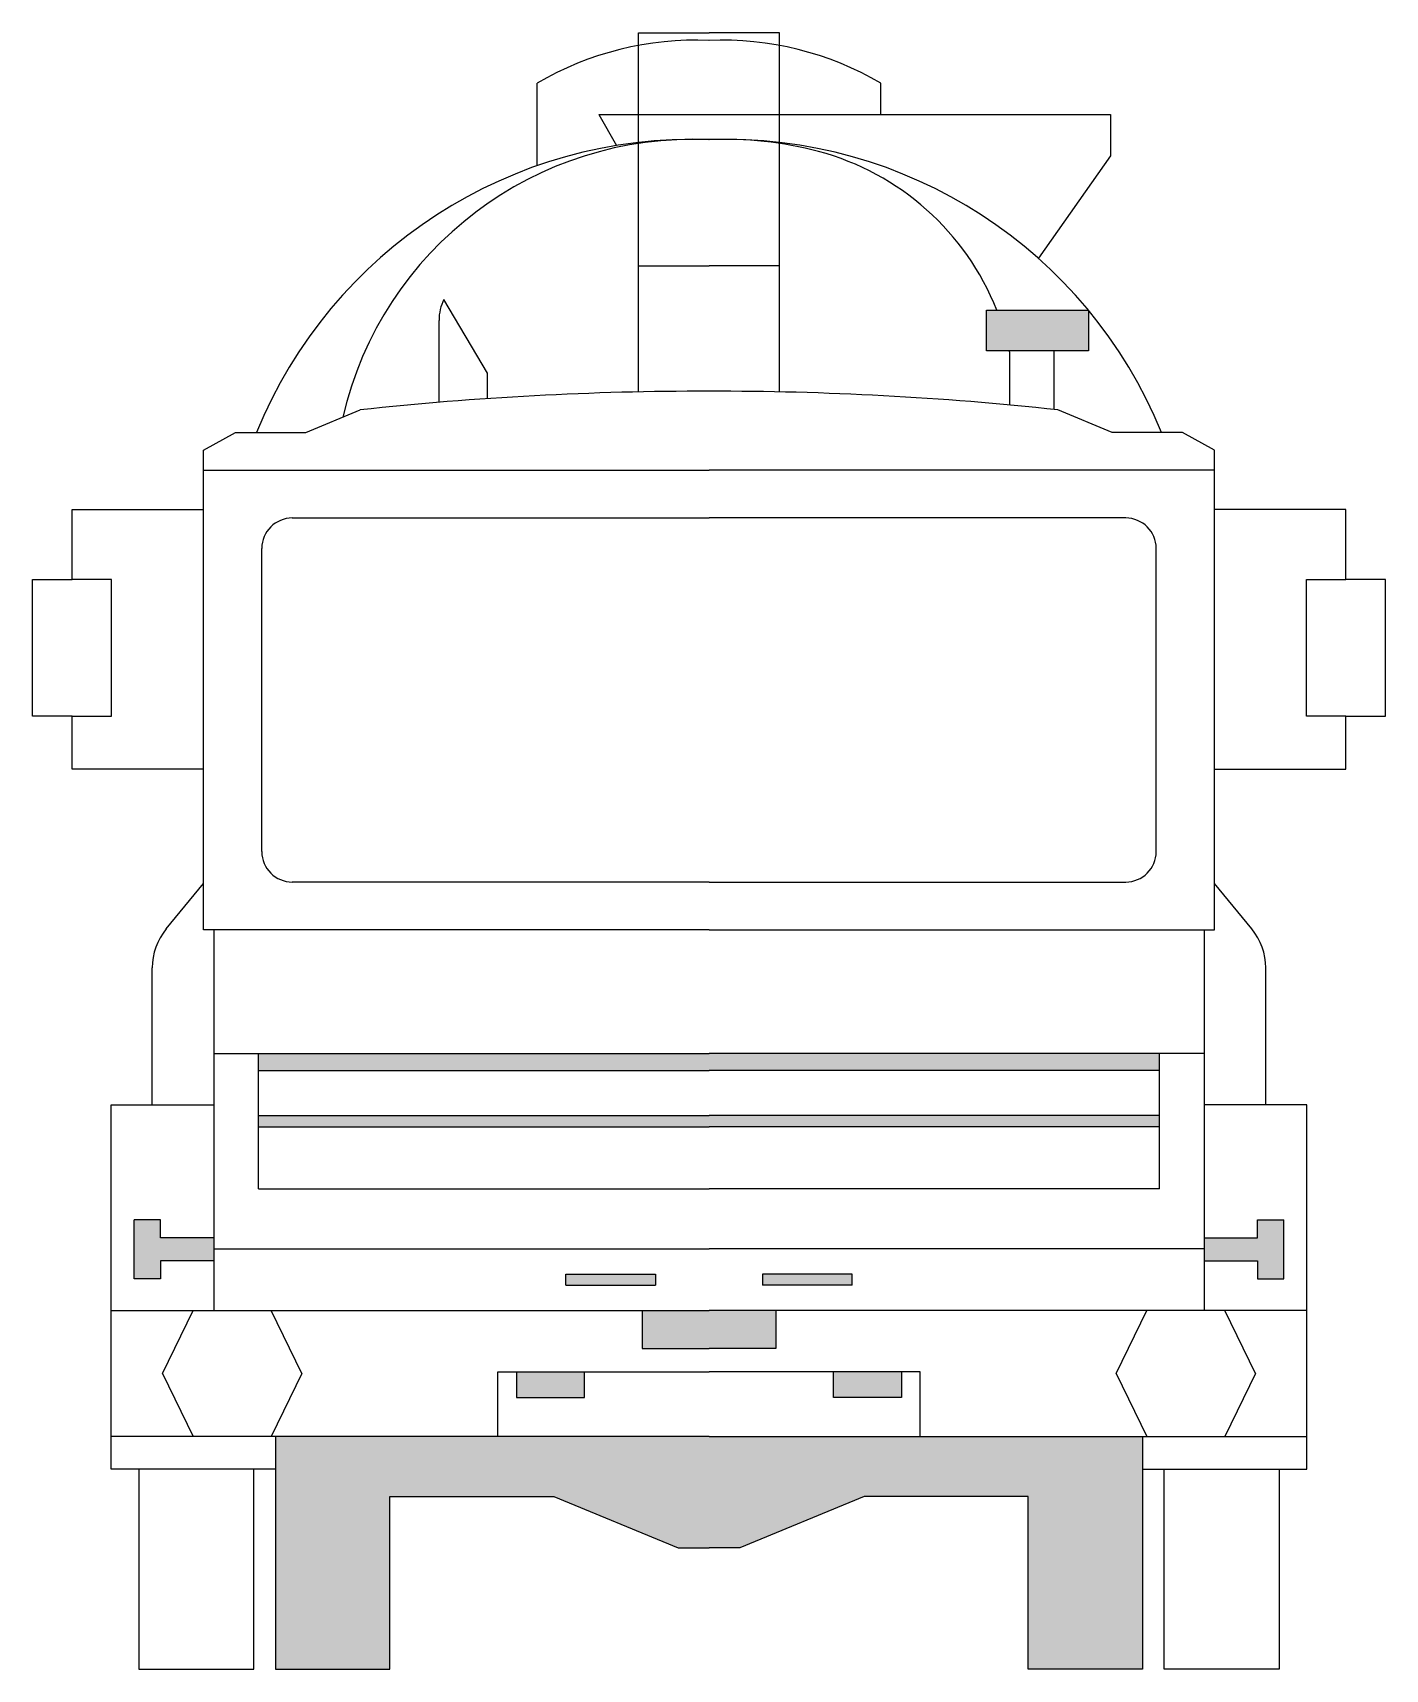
# Model space of a CAD drawing. Extents: x -52 to 52, y 0 to 125.
import ezdxf

# ---------------------------------------------------------------- set-up
doc = ezdxf.new("R2010")
doc.units = 0
doc.layers.add('LAYER01', color=7, linetype='CONTINUOUS')

msp = doc.modelspace()

# ---------------------------------------------------------------- linework, layer by layer
at = {"layer": 'LAYER01', "color": 7, "linetype": 'CONTINUOUS'}
for p, q in [((-5.41, 97.79), (-5.41, 125.29)), ((-5.41, 125.29), (0, 125.29)), ((5.41, 125.29), (0, 125.29)), ((5.41, 97.79), (5.41, 125.29)), ((-13.15, 115.12), (-13.15, 121.42)), ((13.15, 119.03), (13.15, 121.42)), ((-8.43, 119.03), (30.73, 119.03)), ((-8.43, 119.03), (-7.08, 116.67)), ((30.73, 119.03), (30.73, 115.87)), ((30.73, 115.87), (25.23, 108.02)), ((-5.41, 107.45), (0, 107.45)), ((5.41, 107.45), (0, 107.45)), ((-16.96, 99.23), (-20.3, 104.88)), ((-20.66, 97), (-20.66, 103.27)), ((23.02, 96.79), (23.02, 100.81)), ((26.43, 96.45), (26.43, 100.95)), ((-16.96, 97.28), (-16.96, 99.23)), ((-30.87, 94.69), (-26.7, 96.42)), ((30.87, 94.69), (26.7, 96.42)), ((-38.69, 93.33), (-36.24, 94.69)), ((-36.24, 94.69), (-30.87, 94.69)), ((36.24, 94.69), (30.87, 94.69)), ((38.69, 93.33), (36.24, 94.69)), ((-38.69, 91.8), (-38.69, 93.33)), ((38.69, 91.8), (38.69, 93.33)), ((-38.69, 56.61), (-38.69, 91.8)), ((-38.69, 91.8), (0, 91.8)), ((38.69, 91.8), (0, 91.8)), ((38.69, 56.61), (38.69, 91.8)), ((-48.76, 83.43), (-48.76, 88.79)), ((-48.76, 88.79), (-38.69, 88.79)), ((-31.91, 88.14), (0, 88.14)), ((31.91, 88.14), (0, 88.14)), ((48.76, 88.79), (38.69, 88.79)), ((48.76, 83.43), (48.76, 88.79)), ((-34.24, 62.6), (-34.24, 85.81)), ((34.24, 62.6), (34.24, 85.81)), ((-51.78, 83.43), (-48.76, 83.43)), ((-51.78, 72.96), (-51.78, 83.43)), ((-45.75, 83.43), (-48.76, 83.43)), ((-45.75, 72.96), (-45.75, 83.43)), ((45.75, 83.43), (48.76, 83.43)), ((45.75, 72.96), (45.75, 83.43)), ((51.78, 83.43), (48.76, 83.43)), ((51.78, 72.96), (51.78, 83.43)), ((-48.76, 72.96), (-51.78, 72.96)), ((-48.76, 68.91), (-48.76, 72.96)), ((-48.76, 72.96), (-45.75, 72.96)), ((48.76, 72.96), (45.75, 72.96)), ((48.76, 68.91), (48.76, 72.96)), ((48.76, 72.96), (51.78, 72.96)), ((-38.69, 68.91), (-48.76, 68.91)), ((38.69, 68.91), (48.76, 68.91)), ((-41.56, 56.68), (-38.69, 60.15)), ((0, 60.27), (-31.91, 60.27)), ((0, 60.27), (31.91, 60.27)), ((41.56, 56.68), (38.69, 60.15)), ((0, 56.61), (-38.69, 56.61)), ((-37.9, 56.61), (-37.9, 27.46)), ((0, 56.61), (38.69, 56.61)), ((37.9, 56.61), (37.9, 27.46)), ((-42.63, 43.2), (-42.63, 53.69)), ((42.63, 43.2), (42.63, 53.69)), ((-37.9, 47.15), (0, 47.15)), ((-34.48, 36.78), (-34.48, 47.15)), ((37.9, 47.15), (0, 47.15)), ((34.48, 36.78), (34.48, 47.15)), ((-34.48, 45.85), (0, 45.85)), ((34.48, 45.85), (0, 45.85)), ((-45.77, 15.32), (-45.77, 43.2)), ((-45.77, 43.2), (-37.9, 43.2)), ((45.77, 43.2), (37.9, 43.2)), ((45.77, 15.32), (45.77, 43.2)), ((-34.48, 36.78), (0, 36.78)), ((34.48, 36.78), (0, 36.78)), ((-44.01, 29.89), (-44.01, 34.41)), ((-42, 34.41), (-44.01, 34.41)), ((-42, 33.02), (-42, 34.41)), ((42, 33.02), (42, 34.41)), ((42, 34.41), (44.01, 34.41)), ((44.01, 29.89), (44.01, 34.41)), ((-37.9, 33.02), (-42, 33.02)), ((37.9, 33.02), (42, 33.02)), ((-37.9, 32.18), (0, 32.18)), ((37.9, 32.18), (0, 32.18)), ((-42, 31.27), (-42, 29.89)), ((-37.9, 31.27), (-42, 31.27)), ((-10.97, 29.4), (-10.97, 30.24)), ((-10.97, 30.24), (-4.1, 30.24)), ((-4.1, 30.24), (-4.1, 29.4)), ((4.1, 30.24), (4.1, 29.4)), ((10.97, 30.24), (4.1, 30.24)), ((10.97, 29.4), (10.97, 30.24)), ((37.9, 31.27), (42, 31.27)), ((42, 31.27), (42, 29.89)), ((-42, 29.89), (-44.01, 29.89)), ((-10.97, 29.4), (-4.1, 29.4)), ((10.97, 29.4), (4.1, 29.4)), ((42, 29.89), (44.01, 29.89)), ((-45.77, 27.46), (0, 27.46)), ((-41.83, 22.64), (-39.5, 27.46)), ((-31.18, 22.64), (-33.52, 27.46)), ((-5.12, 27.46), (-5.12, 24.55)), ((45.77, 27.46), (0, 27.46)), ((5.12, 27.46), (5.12, 24.55)), ((31.18, 22.64), (33.52, 27.46)), ((41.83, 22.64), (39.5, 27.46)), ((-5.12, 24.55), (0, 24.55)), ((5.12, 24.55), (0, 24.55)), ((-41.83, 22.64), (-39.5, 17.82)), ((-31.18, 22.64), (-33.52, 17.82)), ((-16.17, 22.77), (0, 22.77)), ((-16.17, 17.82), (-16.17, 22.77)), ((-14.74, 22.77), (-14.74, 20.81)), ((-9.54, 20.81), (-9.54, 22.77)), ((16.17, 22.77), (0, 22.77)), ((9.54, 20.81), (9.54, 22.77)), ((14.74, 22.77), (14.74, 20.81)), ((16.17, 17.82), (16.17, 22.77)), ((31.18, 22.64), (33.52, 17.82)), ((41.83, 22.64), (39.5, 17.82)), ((-14.74, 20.81), (-9.54, 20.81)), ((14.74, 20.81), (9.54, 20.81)), ((0, 17.82), (-45.77, 17.82)), ((-33.18, 17.82), (-33.18, 0)), ((0, 17.82), (45.77, 17.82)), ((33.18, 17.82), (33.18, 0)), ((-33.18, 15.32), (-45.77, 15.32)), ((-43.64, 15.32), (-43.64, 0)), ((-34.84, 0), (-34.84, 15.32)), ((33.18, 15.32), (45.77, 15.32)), ((34.84, 0), (34.84, 15.32)), ((43.64, 15.32), (43.64, 0)), ((-24.43, 13.23), (-11.89, 13.23)), ((-24.43, 0), (-24.43, 13.23)), ((-11.89, 13.23), (-2.35, 9.29)), ((11.89, 13.23), (2.35, 9.29)), ((24.43, 13.23), (11.89, 13.23)), ((24.43, 0), (24.43, 13.23)), ((-2.35, 9.29), (0, 9.29)), ((2.35, 9.29), (0, 9.29)), ((-43.64, 0), (-34.84, 0)), ((-33.18, 0), (-24.43, 0)), ((33.18, 0), (24.43, 0)), ((43.64, 0), (34.84, 0))]:
    msp.add_line(p, q, dxfattribs=at)
msp.add_lwpolyline([(21.24, 100.95), (21.24, 104.05), (29.05, 104.05), (29.05, 100.95)], close=True, dxfattribs=at)
for points in [[(-34.48, 42.39), (0, 42.39)], [(-34.48, 41.54), (0, 41.54)], [(34.48, 42.39), (0, 42.39)], [(34.48, 41.54), (0, 41.54)]]:
    msp.add_lwpolyline(points, dxfattribs=at)
for centre, radius, start, end in [((-1.03, 100.75), 23.97, 87.542, 120.3965), ((1.03, 100.75), 23.97, 59.6035, 92.458), ((-1.26, 81.09), 36.04, 87.9954, 157.8348), ((-1.25, 89.62), 27.51, 87.4057, 166.8943), ((1.26, 81.09), 36.04, 22.1652, 92.0046), ((1.25, 89.62), 27.51, 74.9532, 92.5944), ((3.1, 96.51), 20.39, 21.7271, 74.9532), ((-16.98, 103.27), 3.69, 154.1849, 180), ((3.1, 96.51), 20.39, 12.1876, 12.5816), ((-0.5, -144.05), 241.89, 89.8805, 96.2167), ((0.5, -144.05), 241.89, 83.7833, 90.1195), ((-31.91, 85.81), 2.33, 90, 180), ((31.91, 85.81), 2.33, 0, 90), ((-31.91, 62.6), 2.33, 180, 270), ((31.91, 62.6), 2.33, 270, 0), ((-37.94, 53.69), 4.69, 140.4157, 180), ((37.94, 53.69), 4.69, 0, 39.5843)]:
    msp.add_arc(centre, radius, start, end, dxfattribs=at)
for points in [[(21.24, 100.95), (21.24, 104.05), (29.05, 100.95), (29.05, 104.05)], [(-34.48, 45.85), (-34.48, 47.15), (0, 45.85), (0, 47.15)], [(34.48, 45.85), (34.48, 47.15), (0, 45.85), (0, 47.15)], [(-34.48, 41.54), (-34.48, 42.39), (0, 41.54), (0, 42.39)], [(34.48, 41.54), (34.48, 42.39), (0, 41.54), (0, 42.39)], [(-44.01, 29.89), (-42, 29.89), (-44.01, 34.41), (-42, 34.41)], [(44.01, 29.89), (42, 29.89), (44.01, 34.41), (42, 34.41)], [(-42, 31.27), (-42, 33.02), (-37.9, 31.27), (-37.9, 33.02)], [(42, 31.27), (42, 33.02), (37.9, 31.27), (37.9, 33.02)], [(-4.1, 29.4), (-4.1, 30.24), (-10.97, 29.4), (-10.97, 30.24)], [(4.1, 29.4), (4.1, 30.24), (10.97, 29.4), (10.97, 30.24)], [(-5.12, 27.46), (-5.12, 24.55), (0, 27.46), (0, 24.55)], [(5.12, 27.46), (5.12, 24.55), (0, 27.46), (0, 24.55)], [(-14.74, 22.77), (-9.54, 22.77), (-14.74, 20.81), (-9.54, 20.81)], [(14.74, 22.77), (9.54, 22.77), (14.74, 20.81), (9.54, 20.81)], [(-33.18, 17.82), (-24.43, 13.23), (0, 17.82), (-11.89, 13.23)], [(-33.18, 0), (-24.43, 0), (-33.18, 17.82), (-24.43, 13.23)], [(-11.89, 13.23), (0, 17.82), (-2.35, 9.29), (0, 9.29)], [(33.18, 17.82), (24.43, 13.23), (0, 17.82), (11.89, 13.23)], [(11.89, 13.23), (0, 17.82), (2.35, 9.29), (0, 9.29)], [(33.18, 0), (24.43, 0), (33.18, 17.82), (24.43, 13.23)]]:
    msp.add_solid(points, dxfattribs=at)

doc.saveas('drawing.dxf')
